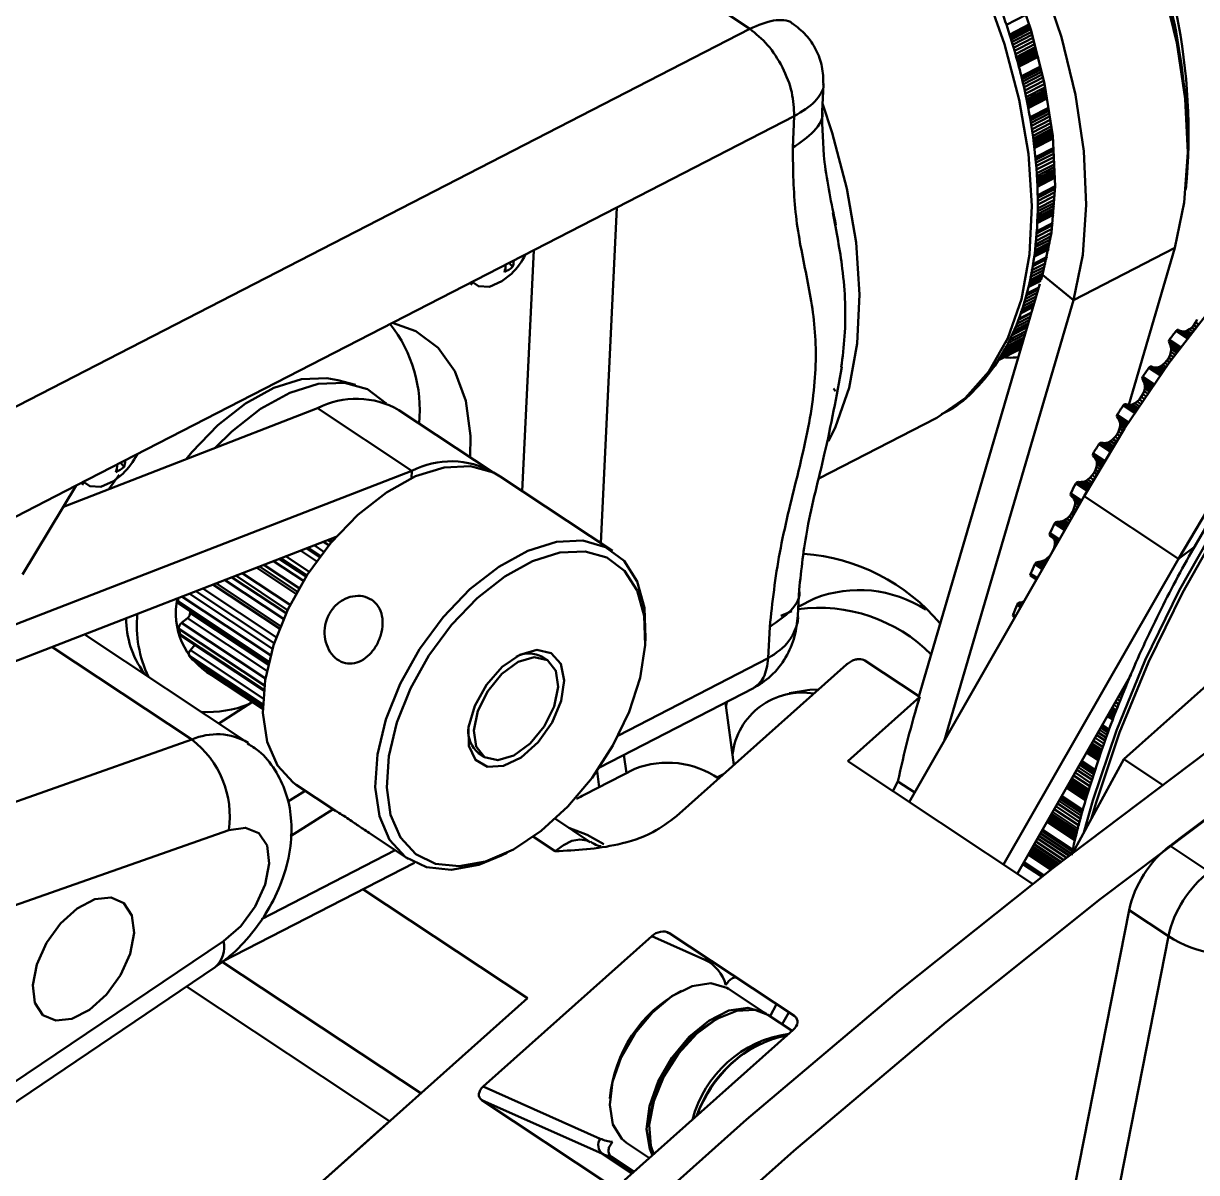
# Model space of a CAD drawing. Header units: millimetres. Extents: x -253 to 12701, y 1223 to 2077.
# Drawn here: x 370.28 to 419.94, y 1613.16 to 1661.8 of the extents above; entities that cross this region are included whole.
import ezdxf

# ---------------------------------------------------------------- set-up
doc = ezdxf.new("R2010")
doc.units = ezdxf.units.MM
doc.layers.add('NET DAM', color=7, linetype='Continuous', lineweight=50)

msp = doc.modelspace()

# ---------------------------------------------------------------- linework, layer by layer
at = {"layer": 'NET DAM', "color": 7}
for p, q in [((399.982, 1662.265), (401.028, 1661.572)), ((411.875, 1661.731), (412.744, 1662.178)), ((401.028, 1661.572), (356.867, 1638.853)), ((412.01, 1661.321), (412.875, 1661.766)), ((412.028, 1661.266), (412.886, 1661.707)), ((412.031, 1661.255), (412.889, 1661.696)), ((412.032, 1661.253), (412.89, 1661.694)), ((412.051, 1661.196), (412.907, 1661.637)), ((412.078, 1661.114), (412.932, 1661.554)), ((412.111, 1661.012), (412.963, 1661.451)), ((412.15, 1660.895), (412.998, 1661.331)), ((412.192, 1660.767), (413.036, 1661.201)), ((412.235, 1660.635), (413.074, 1661.067)), ((412.277, 1660.505), (413.111, 1660.934)), ((412.308, 1660.376), (413.146, 1660.807)), ((412.329, 1660.288), (413.169, 1660.72)), ((412.347, 1660.212), (413.189, 1660.645)), ((412.363, 1660.146), (413.206, 1660.579)), ((412.376, 1660.094), (413.219, 1660.528)), ((412.389, 1660.037), (413.234, 1660.472)), ((412.407, 1659.962), (413.26, 1660.401)), ((412.506, 1659.552), (413.36, 1659.991)), ((412.518, 1659.5), (413.365, 1659.936)), ((412.519, 1659.498), (413.365, 1659.933)), ((412.535, 1659.429), (413.381, 1659.864)), ((412.558, 1659.333), (413.403, 1659.767)), ((412.586, 1659.218), (413.429, 1659.652)), ((412.617, 1659.089), (413.457, 1659.522)), ((404.09, 1658.079), (404.144, 1659.214)), ((412.65, 1658.953), (413.487, 1659.384)), ((412.683, 1658.815), (413.516, 1659.243)), ((412.715, 1658.68), (413.543, 1659.106)), ((412.738, 1658.584), (413.562, 1659.008)), ((412.758, 1658.5), (413.579, 1658.922)), ((412.777, 1658.423), (413.593, 1658.843)), ((412.791, 1658.362), (413.605, 1658.781)), ((412.804, 1658.298), (413.616, 1658.716)), ((412.815, 1658.22), (413.638, 1658.643)), ((412.875, 1657.815), (413.705, 1658.242)), ((412.882, 1657.768), (413.705, 1658.191)), ((412.893, 1657.696), (413.716, 1658.119)), ((412.91, 1657.585), (413.732, 1658.008)), ((395.399, 1654.011), (402.911, 1657.876)), ((402.911, 1657.876), (402.847, 1656.543)), ((412.929, 1657.457), (413.751, 1657.88)), ((412.949, 1657.318), (413.77, 1657.74)), ((412.971, 1657.173), (413.789, 1657.594)), ((412.993, 1657.026), (413.808, 1657.446)), ((413.008, 1656.92), (413.821, 1657.338)), ((413.023, 1656.823), (413.832, 1657.24)), ((413.036, 1656.735), (413.842, 1657.149)), ((413.047, 1656.662), (413.849, 1657.075)), ((413.057, 1656.591), (413.857, 1657.003)), ((413.069, 1656.515), (413.873, 1656.928)), ((413.119, 1656.135), (413.906, 1656.54)), ((413.121, 1656.093), (413.901, 1656.494)), ((413.125, 1656.021), (413.906, 1656.423)), ((413.131, 1655.895), (413.915, 1656.298)), ((413.138, 1655.754), (413.923, 1656.157)), ((413.146, 1655.602), (413.931, 1656.006)), ((413.154, 1655.446), (413.938, 1655.849)), ((413.16, 1655.328), (413.943, 1655.731)), ((413.165, 1655.219), (413.946, 1655.621)), ((413.17, 1655.118), (413.949, 1655.518)), ((413.175, 1655.032), (413.951, 1655.432)), ((413.178, 1654.955), (413.952, 1655.353)), ((413.182, 1654.876), (413.962, 1655.277)), ((413.201, 1654.515), (413.961, 1654.907)), ((413.202, 1654.482), (413.952, 1654.867)), ((413.206, 1654.414), (413.951, 1654.798)), ((413.213, 1654.279), (413.948, 1654.658)), ((413.219, 1654.13), (413.943, 1654.503)), ((372.508, 1642.235), (395.399, 1654.011)), ((395.399, 1654.011), (394.717, 1639.799)), ((413.187, 1653.598), (413.915, 1653.972)), ((413.194, 1653.713), (413.923, 1654.088)), ((413.201, 1653.834), (413.93, 1654.208)), ((413.209, 1653.963), (413.936, 1654.337)), ((413.172, 1653.335), (413.904, 1653.711)), ((413.177, 1653.414), (413.901, 1653.786)), ((413.182, 1653.5), (413.908, 1653.873)), ((413.137, 1652.749), (413.829, 1653.105)), ((413.146, 1652.901), (413.849, 1653.263)), ((413.15, 1652.967), (413.857, 1653.331)), ((413.152, 1652.994), (413.87, 1653.363)), ((413.105, 1652.203), (413.742, 1652.531)), ((413.113, 1652.325), (413.764, 1652.66)), ((413.12, 1652.45), (413.785, 1652.792)), ((413.128, 1652.583), (413.806, 1652.932)), ((391.39, 1642.003), (391.879, 1652.2)), ((413.052, 1651.916), (413.7, 1652.25)), ((413.066, 1651.996), (413.705, 1652.324)), ((413.084, 1652.091), (413.722, 1652.419)), ((414.732, 1650.089), (419.024, 1652.297)), ((417.076, 1645.657), (419.024, 1652.297)), ((390.987, 1651.492), (390.839, 1651.665)), ((412.918, 1651.195), (413.518, 1651.503)), ((412.945, 1651.339), (413.557, 1651.654)), ((412.977, 1651.514), (413.601, 1651.835)), ((412.99, 1651.581), (413.617, 1651.904)), ((412.993, 1651.599), (413.633, 1651.929)), ((412.828, 1650.708), (413.369, 1650.987)), ((412.845, 1650.804), (413.399, 1651.089)), ((412.867, 1650.922), (413.437, 1651.215)), ((412.892, 1651.057), (413.478, 1651.358)), ((413.352, 1650.928), (413.422, 1651.166)), ((413.422, 1651.166), (414.732, 1650.089)), ((389.179, 1650.811), (389.271, 1650.75)), ((389.187, 1650.815), (389.271, 1650.75)), ((408.184, 1633.315), (413.308, 1650.778)), ((412.725, 1650.28), (413.24, 1650.544)), ((412.751, 1650.356), (413.261, 1650.618)), ((412.754, 1650.364), (413.264, 1650.627)), ((412.814, 1650.634), (413.353, 1650.911)), ((409.253, 1631.416), (414.732, 1650.089)), ((412.523, 1649.683), (413.069, 1649.964)), ((412.569, 1649.818), (413.108, 1650.095)), ((412.62, 1649.969), (413.151, 1650.242)), ((412.672, 1650.122), (413.195, 1650.391)), ((412.372, 1649.238), (412.942, 1649.532)), ((412.385, 1649.277), (412.953, 1649.569)), ((412.463, 1649.505), (413.018, 1649.791)), ((412.488, 1649.578), (413.039, 1649.862)), ((412.147, 1648.671), (412.786, 1649)), ((412.21, 1648.789), (412.816, 1649.101)), ((412.269, 1648.933), (412.855, 1649.235)), ((412.321, 1649.086), (412.899, 1649.383)), ((419.828, 1649.034), (419.738, 1648.935)), ((419.905, 1649.146), (419.828, 1649.034)), ((419.828, 1649.034), (419.935, 1648.962)), ((419.966, 1649.266), (419.905, 1649.146)), ((419.905, 1649.146), (420.02, 1649.07)), ((411.839, 1648.096), (412.642, 1648.509)), ((411.924, 1648.254), (412.682, 1648.645)), ((412.007, 1648.41), (412.721, 1648.778)), ((412.107, 1648.597), (412.768, 1648.937)), ((419.13, 1648.825), (419.076, 1648.781)), ((419.076, 1648.781), (419.552, 1648.465)), ((419.13, 1648.825), (419.593, 1648.518)), ((419.179, 1648.824), (419.13, 1648.825)), ((419.179, 1648.824), (419.609, 1648.539)), ((419.231, 1648.794), (419.179, 1648.824)), ((419.231, 1648.794), (419.611, 1648.542)), ((419.293, 1648.773), (419.231, 1648.794)), ((419.293, 1648.773), (419.621, 1648.556)), ((419.361, 1648.762), (419.293, 1648.773)), ((419.361, 1648.762), (419.639, 1648.578)), ((419.436, 1648.762), (419.361, 1648.762)), ((419.539, 1648.795), (419.436, 1648.762)), ((419.436, 1648.762), (419.664, 1648.611)), ((419.641, 1648.854), (419.539, 1648.795)), ((419.539, 1648.795), (419.715, 1648.678)), ((419.738, 1648.935), (419.641, 1648.854)), ((419.641, 1648.854), (419.78, 1648.762)), ((419.738, 1648.935), (419.854, 1648.858)), ((411.537, 1647.532), (412.501, 1648.028)), ((411.555, 1647.566), (412.51, 1648.057)), ((411.583, 1647.618), (412.523, 1648.101)), ((411.643, 1647.729), (412.551, 1648.196)), ((411.684, 1647.806), (412.57, 1648.262)), ((411.743, 1647.917), (412.598, 1648.356)), ((411.777, 1647.98), (412.613, 1648.41)), ((418.799, 1648.417), (418.769, 1648.35)), ((418.769, 1648.35), (419.233, 1648.042)), ((418.769, 1648.35), (418.778, 1648.294)), ((418.778, 1648.294), (419.208, 1648.009)), ((418.778, 1648.294), (418.811, 1648.241)), ((418.799, 1648.417), (419.277, 1648.101)), ((418.811, 1648.241), (419.193, 1647.988)), ((418.811, 1648.241), (418.839, 1648.174)), ((418.839, 1648.174), (419.168, 1647.955)), ((418.839, 1648.174), (418.858, 1648.099)), ((418.869, 1648.015), (418.856, 1647.894)), ((418.858, 1648.099), (419.138, 1647.914)), ((418.858, 1648.099), (418.869, 1648.015)), ((418.869, 1648.015), (419.099, 1647.862)), ((418.691, 1647.535), (418.604, 1647.432)), ((418.764, 1647.65), (418.691, 1647.535)), ((418.691, 1647.535), (418.804, 1647.46)), ((418.82, 1647.771), (418.764, 1647.65)), ((418.764, 1647.65), (418.884, 1647.57)), ((418.856, 1647.894), (418.82, 1647.771)), ((418.82, 1647.771), (418.963, 1647.677)), ((418.856, 1647.894), (419.035, 1647.776)), ((417.983, 1647.273), (417.93, 1647.226)), ((417.93, 1647.226), (418.409, 1646.909)), ((418.034, 1647.276), (417.983, 1647.273)), ((417.983, 1647.273), (418.449, 1646.965)), ((418.034, 1647.276), (418.466, 1646.99)), ((418.089, 1647.252), (418.034, 1647.276)), ((418.089, 1647.252), (418.473, 1646.998)), ((418.155, 1647.237), (418.089, 1647.252)), ((418.155, 1647.237), (418.486, 1647.017)), ((418.225, 1647.233), (418.155, 1647.237)), ((418.303, 1647.239), (418.225, 1647.233)), ((418.225, 1647.233), (418.507, 1647.046)), ((418.407, 1647.28), (418.303, 1647.239)), ((418.303, 1647.239), (418.535, 1647.085)), ((418.508, 1647.345), (418.407, 1647.28)), ((418.407, 1647.28), (418.588, 1647.16)), ((418.604, 1647.432), (418.508, 1647.345)), ((418.508, 1647.345), (418.652, 1647.25)), ((418.604, 1647.432), (418.726, 1647.351)), ((384.339, 1646.503), (383.582, 1646.706)), ((417.666, 1646.851), (417.639, 1646.784)), ((417.639, 1646.784), (418.105, 1646.475)), ((417.639, 1646.784), (417.651, 1646.731)), ((417.651, 1646.731), (418.084, 1646.444)), ((417.651, 1646.731), (417.688, 1646.682)), ((417.666, 1646.851), (418.146, 1646.533)), ((417.688, 1646.682), (418.072, 1646.427)), ((417.688, 1646.682), (417.721, 1646.62)), ((417.721, 1646.62), (418.053, 1646.399)), ((417.721, 1646.62), (417.745, 1646.549)), ((417.745, 1646.549), (418.027, 1646.362)), ((417.745, 1646.549), (417.761, 1646.469)), ((404.651, 1646.236), (404.566, 1646.347)), ((417.674, 1646.108), (417.605, 1645.991)), ((417.725, 1646.23), (417.674, 1646.108)), ((417.674, 1646.108), (417.797, 1646.026)), ((417.755, 1646.352), (417.725, 1646.23)), ((417.725, 1646.23), (417.87, 1646.133)), ((417.761, 1646.469), (417.755, 1646.352)), ((417.755, 1646.352), (417.937, 1646.231)), ((417.761, 1646.469), (417.994, 1646.315)), ((382.731, 1645.511), (371.97, 1641.343)), ((386.724, 1642.866), (382.731, 1645.511)), ((416.891, 1645.677), (416.838, 1645.627)), ((416.838, 1645.627), (417.318, 1645.309)), ((416.943, 1645.684), (416.891, 1645.677)), ((416.891, 1645.677), (417.357, 1645.368)), ((416.943, 1645.684), (417.376, 1645.397)), ((417.001, 1645.666), (416.943, 1645.684)), ((417.001, 1645.666), (417.386, 1645.411)), ((417.07, 1645.657), (417.001, 1645.666)), ((417.143, 1645.659), (417.07, 1645.657)), ((417.07, 1645.657), (417.403, 1645.437)), ((417.222, 1645.672), (417.143, 1645.659)), ((417.143, 1645.659), (417.426, 1645.472)), ((417.327, 1645.72), (417.222, 1645.672)), ((417.222, 1645.672), (417.456, 1645.517)), ((417.428, 1645.792), (417.327, 1645.72)), ((417.327, 1645.72), (417.51, 1645.599)), ((417.522, 1645.884), (417.428, 1645.792)), ((417.428, 1645.792), (417.574, 1645.695)), ((417.605, 1645.991), (417.522, 1645.884)), ((417.522, 1645.884), (417.646, 1645.802)), ((417.605, 1645.991), (417.721, 1645.914)), ((390.162, 1642.792), (386.169, 1645.437)), ((403.952, 1642.54), (408.914, 1645.093)), ((416.588, 1645.242), (416.564, 1645.175)), ((416.564, 1645.175), (417.031, 1644.866)), ((416.564, 1645.175), (416.58, 1645.125)), ((416.58, 1645.125), (417.013, 1644.838)), ((416.58, 1645.125), (416.621, 1645.081)), ((416.588, 1645.242), (417.068, 1644.924)), ((416.621, 1645.081), (417.005, 1644.826)), ((416.621, 1645.081), (416.658, 1645.024)), ((416.658, 1645.024), (416.991, 1644.803)), ((416.658, 1645.024), (416.687, 1644.958)), ((416.64, 1644.526), (416.576, 1644.407)), ((416.685, 1644.648), (416.64, 1644.526)), ((416.64, 1644.526), (416.763, 1644.445)), ((416.709, 1644.768), (416.685, 1644.648)), ((416.685, 1644.648), (416.83, 1644.552)), ((416.687, 1644.958), (416.97, 1644.771)), ((416.687, 1644.958), (416.709, 1644.882)), ((416.709, 1644.882), (416.942, 1644.727)), ((416.709, 1644.882), (416.709, 1644.768)), ((416.709, 1644.768), (416.891, 1644.648)), ((415.857, 1644.042), (415.806, 1643.99)), ((415.911, 1644.054), (415.857, 1644.042)), ((415.857, 1644.042), (416.322, 1643.734)), ((415.911, 1644.054), (416.343, 1643.768)), ((415.972, 1644.042), (415.911, 1644.054)), ((415.972, 1644.042), (416.355, 1643.787)), ((416.043, 1644.039), (415.972, 1644.042)), ((416.118, 1644.047), (416.043, 1644.039)), ((416.043, 1644.039), (416.374, 1643.819)), ((416.2, 1644.066), (416.118, 1644.047)), ((416.118, 1644.047), (416.4, 1643.86)), ((416.305, 1644.122), (416.2, 1644.066)), ((416.2, 1644.066), (416.432, 1643.912)), ((416.405, 1644.2), (416.305, 1644.122)), ((416.305, 1644.122), (416.486, 1644.001)), ((416.496, 1644.296), (416.405, 1644.2)), ((416.405, 1644.2), (416.55, 1644.104)), ((416.576, 1644.407), (416.496, 1644.296)), ((416.496, 1644.296), (416.619, 1644.215)), ((416.576, 1644.407), (416.691, 1644.331)), ((415.571, 1643.597), (415.55, 1643.53)), ((415.55, 1643.53), (416.014, 1643.222)), ((415.55, 1643.53), (415.569, 1643.483)), ((415.571, 1643.597), (416.049, 1643.28)), ((415.806, 1643.99), (416.285, 1643.672)), ((374.533, 1643.027), (374.386, 1643.201)), ((415.569, 1643.483), (416, 1643.197)), ((415.569, 1643.483), (415.614, 1643.444)), ((415.614, 1643.444), (415.996, 1643.191)), ((415.614, 1643.444), (415.656, 1643.392)), ((415.656, 1643.392), (415.986, 1643.174)), ((415.656, 1643.392), (415.69, 1643.331)), ((415.705, 1643.032), (415.666, 1642.911)), ((415.69, 1643.331), (415.969, 1643.146)), ((415.69, 1643.331), (415.716, 1643.26)), ((415.723, 1643.15), (415.705, 1643.032)), ((415.705, 1643.032), (415.847, 1642.938)), ((415.716, 1643.26), (415.947, 1643.107)), ((415.716, 1643.26), (415.723, 1643.15)), ((415.723, 1643.15), (415.902, 1643.032)), ((386.724, 1642.866), (347.053, 1627.502)), ((374.327, 1642.69), (373.896, 1642.089)), ((395.217, 1639.468), (390.463, 1642.616)), ((415.443, 1642.576), (415.344, 1642.491)), ((415.531, 1642.677), (415.443, 1642.576)), ((415.443, 1642.576), (415.583, 1642.483)), ((415.607, 1642.79), (415.531, 1642.677)), ((415.531, 1642.677), (415.649, 1642.598)), ((415.666, 1642.911), (415.607, 1642.79)), ((415.607, 1642.79), (415.718, 1642.717)), ((415.666, 1642.911), (415.785, 1642.832)), ((361.534, 1636.589), (372.508, 1642.235)), ((370.234, 1638.468), (372.508, 1642.235)), ((372.725, 1642.346), (372.818, 1642.285)), ((372.734, 1642.351), (372.818, 1642.285)), ((414.887, 1642.376), (414.837, 1642.321)), ((414.837, 1642.321), (415.313, 1642.006)), ((414.941, 1642.392), (414.887, 1642.376)), ((414.887, 1642.376), (415.349, 1642.07)), ((414.941, 1642.392), (415.37, 1642.108)), ((415.005, 1642.385), (414.941, 1642.392)), ((415.079, 1642.389), (415.005, 1642.385)), ((415.005, 1642.385), (415.385, 1642.134)), ((415.156, 1642.403), (415.079, 1642.389)), ((415.079, 1642.389), (415.406, 1642.172)), ((415.239, 1642.429), (415.156, 1642.403)), ((415.156, 1642.403), (415.433, 1642.22)), ((415.344, 1642.491), (415.239, 1642.429)), ((415.239, 1642.429), (415.466, 1642.278)), ((415.344, 1642.491), (415.521, 1642.374)), ((415.192, 1641.789), (407.78, 1628.842)), ((414.617, 1641.922), (414.6, 1641.855)), ((414.6, 1641.855), (415.056, 1641.552)), ((414.6, 1641.855), (414.622, 1641.812)), ((414.617, 1641.922), (415.089, 1641.609)), ((414.622, 1641.812), (415.045, 1641.531)), ((414.622, 1641.812), (414.67, 1641.778)), ((414.67, 1641.778), (415.044, 1641.531)), ((414.67, 1641.778), (414.717, 1641.732)), ((414.717, 1641.732), (415.037, 1641.519)), ((414.717, 1641.732), (414.755, 1641.676)), ((414.755, 1641.676), (415.025, 1641.497)), ((414.755, 1641.676), (414.787, 1641.609)), ((414.787, 1641.609), (415.006, 1641.464)), ((414.787, 1641.609), (414.8, 1641.504)), ((419.185, 1639.143), (415.192, 1641.789)), ((414.63, 1641.031), (414.545, 1640.925)), ((414.701, 1641.147), (414.63, 1641.031)), ((414.63, 1641.031), (414.723, 1640.969)), ((414.755, 1641.268), (414.701, 1641.147)), ((414.701, 1641.147), (414.79, 1641.088)), ((414.789, 1641.389), (414.755, 1641.268)), ((414.755, 1641.268), (414.856, 1641.201)), ((414.8, 1641.504), (414.789, 1641.389)), ((414.789, 1641.389), (414.915, 1641.305)), ((414.8, 1641.504), (414.966, 1641.394)), ((413.983, 1640.685), (413.935, 1640.627)), ((413.935, 1640.627), (414.364, 1640.343)), ((414.038, 1640.705), (413.983, 1640.685)), ((413.983, 1640.685), (414.401, 1640.408)), ((414.038, 1640.705), (414.425, 1640.449)), ((414.104, 1640.704), (414.038, 1640.705)), ((414.18, 1640.714), (414.104, 1640.704)), ((414.104, 1640.704), (414.442, 1640.48)), ((414.259, 1640.734), (414.18, 1640.714)), ((414.18, 1640.714), (414.467, 1640.523)), ((414.343, 1640.766), (414.259, 1640.734)), ((414.259, 1640.734), (414.498, 1640.576)), ((414.448, 1640.836), (414.343, 1640.766)), ((414.343, 1640.766), (414.534, 1640.639)), ((414.545, 1640.925), (414.448, 1640.836)), ((414.448, 1640.836), (414.592, 1640.74)), ((414.545, 1640.925), (414.655, 1640.852)), ((383.516, 1640.072), (349.682, 1626.969)), ((413.731, 1640.223), (413.717, 1640.157)), ((413.717, 1640.157), (414.109, 1639.898)), ((413.717, 1640.157), (413.743, 1640.117)), ((413.731, 1640.223), (414.14, 1639.952)), ((413.743, 1640.117), (414.099, 1639.881)), ((413.839, 1640.053), (413.845, 1640.048)), ((413.845, 1640.048), (414.099, 1639.88)), ((413.845, 1640.048), (413.888, 1639.998)), ((383.308, 1639.832), (383.156, 1639.933)), ((413.912, 1639.604), (413.864, 1639.483)), ((413.888, 1639.998), (414.09, 1639.864)), ((413.888, 1639.998), (413.925, 1639.936)), ((413.94, 1639.724), (413.912, 1639.604)), ((413.912, 1639.604), (413.933, 1639.59)), ((413.925, 1639.936), (414.075, 1639.837)), ((413.925, 1639.936), (413.945, 1639.836)), ((413.945, 1639.836), (413.94, 1639.724)), ((413.94, 1639.724), (413.99, 1639.69)), ((413.945, 1639.836), (414.038, 1639.774)), ((419.185, 1639.143), (411.772, 1626.196)), ((413.431, 1639.047), (413.351, 1639.02)), ((413.516, 1639.085), (413.431, 1639.047)), ((413.431, 1639.047), (413.57, 1638.955)), ((413.62, 1639.161), (413.516, 1639.085)), ((413.516, 1639.085), (413.609, 1639.023)), ((413.715, 1639.256), (413.62, 1639.161)), ((413.62, 1639.161), (413.669, 1639.129)), ((413.797, 1639.365), (413.715, 1639.256)), ((413.715, 1639.256), (413.734, 1639.243)), ((413.864, 1639.483), (413.797, 1639.365)), ((413.797, 1639.365), (413.802, 1639.361)), ((413.864, 1639.483), (413.869, 1639.479)), ((380.263, 1638.812), (381.865, 1637.751)), ((413.149, 1638.975), (413.103, 1638.915)), ((413.103, 1638.915), (413.425, 1638.702)), ((413.206, 1638.999), (413.149, 1638.975)), ((413.149, 1638.975), (413.462, 1638.768)), ((413.273, 1639.004), (413.206, 1638.999)), ((413.206, 1638.999), (413.488, 1638.812)), ((413.351, 1639.02), (413.273, 1639.004)), ((413.273, 1639.004), (413.508, 1638.848)), ((413.351, 1639.02), (413.536, 1638.897)), ((378.3, 1638.052), (381.118, 1636.186)), ((412.917, 1638.508), (412.906, 1638.443)), ((412.906, 1638.443), (413.175, 1638.265)), ((412.906, 1638.443), (412.935, 1638.407)), ((412.917, 1638.508), (413.204, 1638.317)), ((412.935, 1638.407), (413.167, 1638.253)), ((413.094, 1638.301), (413.134, 1638.248)), ((413.134, 1638.248), (413.156, 1638.233)), ((413.134, 1638.248), (413.144, 1638.211)), ((403.065, 1636.737), (403.118, 1637.833)), ((376.819, 1637.341), (376.832, 1637.483)), ((376.854, 1637.244), (380.654, 1634.727)), ((403.769, 1637.459), (403.083, 1637.105)), ((412.39, 1637.253), (412.346, 1637.192)), ((412.346, 1637.192), (412.501, 1637.089)), ((412.446, 1637.282), (412.39, 1637.253)), ((412.39, 1637.253), (412.539, 1637.155)), ((412.516, 1637.292), (412.446, 1637.282)), ((412.446, 1637.282), (412.566, 1637.202)), ((412.595, 1637.314), (412.516, 1637.292)), ((412.516, 1637.292), (412.589, 1637.243)), ((412.641, 1637.332), (412.595, 1637.314)), ((412.595, 1637.314), (412.621, 1637.297)), ((376.966, 1636.42), (377.22, 1636.625)), ((402.815, 1636.924), (402.339, 1636.723)), ((412.177, 1636.783), (412.17, 1636.719)), ((412.17, 1636.719), (412.257, 1636.662)), ((412.17, 1636.719), (412.201, 1636.687)), ((412.177, 1636.783), (412.285, 1636.711)), ((412.201, 1636.687), (412.252, 1636.653)), ((376.913, 1635.935), (376.857, 1636.174)), ((401.873, 1636.258), (401.809, 1634.925)), ((379.78, 1631.352), (372.85, 1635.942)), ((376.945, 1635.885), (380.452, 1633.562)), ((396.598, 1635.512), (396.615, 1635.79)), ((416.869, 1630.655), (422.688, 1635.848)), ((377.341, 1635.273), (377.529, 1635.498)), ((377.421, 1634.868), (377.291, 1635.032)), ((377.437, 1634.854), (377.421, 1634.868)), ((377.437, 1634.854), (380.413, 1632.882)), ((392.481, 1634.83), (392.248, 1634.984)), ((397.928, 1628.242), (405.127, 1634.665)), ((405.895, 1634.833), (408.224, 1633.289)), ((375.374, 1634.314), (375.445, 1634.223)), ((378.088, 1634.326), (380.413, 1632.786)), ((417.18, 1634.235), (412.356, 1625.809)), ((394.659, 1630.297), (401.19, 1633.657)), ((403.472, 1633.575), (402.69, 1633.453)), ((416.803, 1633.576), (416.885, 1633.521)), ((416.828, 1633.62), (416.905, 1633.569)), ((416.833, 1633.629), (416.909, 1633.579)), ((416.862, 1633.679), (416.931, 1633.632)), ((378.542, 1632.172), (379.968, 1633.081)), ((405.174, 1630.568), (408.224, 1633.289)), ((416.583, 1633.192), (416.714, 1633.105)), ((416.649, 1633.307), (416.765, 1633.23)), ((416.709, 1633.412), (416.812, 1633.344)), ((416.761, 1633.503), (416.853, 1633.443)), ((399.995, 1633.042), (400.358, 1630.41)), ((400.051, 1633.071), (400.019, 1632.866)), ((416.24, 1632.592), (416.445, 1632.456)), ((416.266, 1632.638), (416.466, 1632.506)), ((416.3, 1632.698), (416.493, 1632.57)), ((416.338, 1632.765), (416.523, 1632.643)), ((416.383, 1632.842), (416.557, 1632.726)), ((416.447, 1632.955), (416.608, 1632.849)), ((416.515, 1633.073), (416.66, 1632.977)), ((415.962, 1632.107), (416.25, 1631.917)), ((416.173, 1632.476), (416.393, 1632.33)), ((416.211, 1632.542), (416.423, 1632.401)), ((415.715, 1631.676), (416.085, 1631.431)), ((415.78, 1631.789), (416.128, 1631.558)), ((415.838, 1631.891), (416.167, 1631.673)), ((415.887, 1631.977), (416.2, 1631.77)), ((415.925, 1632.043), (416.225, 1631.844)), ((415.933, 1632.056), (416.23, 1631.859)), ((415.935, 1632.061), (416.232, 1631.864)), ((358.093, 1624.688), (377.401, 1631.483)), ((415.388, 1631.105), (415.866, 1630.789)), ((415.425, 1631.169), (415.89, 1630.861)), ((415.466, 1631.241), (415.918, 1630.942)), ((415.512, 1631.322), (415.949, 1631.033)), ((415.579, 1631.438), (415.993, 1631.163)), ((415.647, 1631.558), (416.039, 1631.298)), ((389.548, 1630.908), (389.781, 1630.754)), ((395.702, 1630.834), (395.809, 1630.064)), ((414.722, 1626.714), (416.869, 1630.655)), ((415.291, 1630.936), (415.801, 1630.598)), ((415.329, 1631.002), (415.826, 1630.672)), ((415.359, 1631.055), (415.846, 1630.732)), ((416.869, 1630.655), (418.503, 1629.572)), ((396.165, 1630.248), (394.047, 1629.158)), ((394.56, 1630.152), (394.654, 1629.47)), ((413.002, 1625.381), (405.174, 1630.568)), ((414.872, 1630.203), (415.52, 1629.774)), ((414.935, 1630.314), (415.562, 1629.898)), ((414.991, 1630.411), (415.6, 1630.008)), ((415.037, 1630.492), (415.63, 1630.099)), ((415.061, 1630.534), (415.646, 1630.146)), ((415.061, 1630.534), (415.646, 1630.146)), ((415.086, 1630.577), (415.663, 1630.195)), ((399.918, 1630.018), (399.639, 1629.874)), ((399.855, 1629.961), (399.661, 1629.861)), ((407.301, 1629.717), (407.078, 1629.307)), ((407.301, 1629.717), (408.011, 1629.246)), ((414.537, 1629.618), (415.318, 1629.099)), ((414.576, 1629.686), (415.34, 1629.18)), ((414.619, 1629.761), (415.364, 1629.268)), ((414.667, 1629.846), (415.39, 1629.367)), ((414.735, 1629.965), (415.428, 1629.506)), ((414.804, 1630.085), (415.474, 1629.641)), ((381.46, 1628.843), (382.208, 1629.319)), ((381.825, 1629.573), (383.494, 1628.468)), ((414.436, 1629.441), (415.263, 1628.893)), ((414.473, 1629.507), (415.284, 1628.97)), ((414.505, 1629.562), (415.301, 1629.035)), ((413.99, 1628.662), (415.019, 1627.98)), ((414.056, 1628.779), (415.055, 1628.117)), ((414.118, 1628.886), (415.089, 1628.243)), ((414.171, 1628.98), (415.118, 1628.352)), ((414.214, 1629.054), (415.142, 1628.439)), ((414.237, 1629.095), (415.155, 1628.487)), ((381.586, 1627.391), (383.387, 1628.538)), ((394.275, 1627.144), (392.795, 1628.125)), ((413.68, 1628.121), (414.849, 1627.346)), ((413.714, 1628.181), (414.868, 1627.416)), ((413.756, 1628.253), (414.891, 1627.501)), ((413.801, 1628.333), (414.916, 1627.594)), ((413.851, 1628.421), (414.943, 1627.697)), ((413.921, 1628.542), (414.981, 1627.839)), ((378.967, 1627.65), (359.717, 1620.875)), ((413.398, 1627.628), (414.695, 1626.768)), ((413.419, 1627.665), (414.706, 1626.812)), ((413.61, 1627.999), (414.811, 1627.203)), ((413.647, 1628.063), (414.831, 1627.279)), ((384.91, 1627.53), (386.579, 1626.425)), ((413.137, 1627.173), (414.31, 1626.396)), ((413.206, 1627.294), (414.426, 1626.486)), ((413.272, 1627.409), (414.536, 1626.571)), ((413.332, 1627.513), (414.637, 1626.648)), ((413.382, 1627.602), (414.686, 1626.738)), ((386.014, 1626.799), (380.352, 1623.886)), ((390.51, 1626.572), (390.76, 1626.697)), ((412.853, 1626.677), (413.833, 1626.028)), ((412.887, 1626.737), (413.891, 1626.072)), ((412.924, 1626.8), (413.952, 1626.119)), ((412.968, 1626.877), (414.025, 1626.176)), ((413.015, 1626.96), (414.105, 1626.238)), ((413.067, 1627.051), (414.192, 1626.305)), ((420.484, 1625.889), (418.82, 1626.992)), ((378.709, 1622.091), (386.838, 1626.273)), ((412.588, 1626.213), (413.389, 1625.682)), ((412.615, 1626.26), (413.434, 1625.717)), ((412.634, 1626.294), (413.466, 1625.743)), ((412.817, 1626.613), (413.772, 1625.98)), ((391.61, 1620.534), (384.649, 1625.147)), ((417.089, 1624.259), (414.793, 1612.588)), ((417.089, 1624.259), (418.753, 1623.157)), ((389.741, 1616.798), (396.876, 1623.164)), ((396.876, 1623.164), (399.129, 1622.159)), ((397.605, 1623.297), (402.929, 1619.769)), ((418.753, 1623.157), (416.31, 1610.741)), ((359.184, 1609.762), (378.742, 1622.953)), ((358.789, 1608.627), (378.386, 1621.844)), ((387.099, 1616.51), (378.694, 1622.08)), ((401.683, 1619.905), (400.126, 1620.937)), ((359.067, 1591.498), (391.61, 1620.534)), ((402.161, 1620.278), (401.885, 1619.771)), ((402.818, 1619.153), (401.789, 1619.835)), ((402.68, 1619.934), (402.394, 1619.434)), ((402.865, 1619.195), (395.73, 1612.829)), ((394.698, 1614.588), (389.741, 1616.798)), ((395.001, 1612.696), (389.677, 1616.223)), ((389.677, 1616.223), (394.785, 1613.947)), ((385.774, 1615.327), (361.058, 1593.274)), ((395.805, 1614.417), (396.783, 1613.768)), ((395.171, 1613.826), (396.133, 1613.188))]:
    msp.add_line(p, q, dxfattribs=at)
at = {"layer": 'NET DAM', "color": 8}
for p, q in [((386.712, 1642.555), (386.724, 1642.866)), ((382.248, 1639.581), (382.812, 1639.208)), ((382.849, 1639.256), (382.317, 1639.608)), ((382.578, 1639.709), (382.988, 1639.438)), ((383.205, 1639.709), (382.974, 1639.862)), ((383.228, 1639.961), (383.349, 1639.881)), ((419.897, 1639.679), (419.185, 1639.143)), ((382.129, 1638.2), (380.857, 1639.042)), ((381.107, 1639.139), (382.245, 1638.385)), ((382.27, 1638.424), (381.159, 1639.159)), ((381.381, 1639.245), (382.376, 1638.586)), ((382.687, 1639.036), (382.006, 1639.487)), ((381.812, 1637.655), (380.138, 1638.764)), ((380.458, 1638.888), (381.95, 1637.9)), ((378.428, 1638.102), (381.161, 1636.292)), ((381.286, 1636.59), (378.791, 1638.243)), ((379.089, 1638.358), (381.395, 1636.831)), ((381.46, 1636.97), (379.263, 1638.425)), ((379.534, 1638.53), (381.565, 1637.185)), ((377.296, 1637.663), (380.819, 1635.33)), ((380.896, 1635.571), (377.574, 1637.771)), ((377.868, 1637.885), (380.982, 1635.822)), ((376.819, 1637.341), (380.67, 1634.79)), ((380.738, 1635.052), (376.98, 1637.541)), ((380.581, 1634.398), (377.22, 1636.625)), ((377.331, 1636.853), (380.639, 1634.662)), ((380.477, 1633.776), (376.857, 1636.174)), ((376.966, 1636.42), (380.52, 1634.066)), ((376.913, 1635.935), (380.455, 1633.589)), ((371.474, 1635.409), (377.401, 1631.483)), ((377.341, 1635.273), (380.425, 1633.23)), ((380.415, 1632.963), (377.291, 1635.032)), ((377.421, 1634.868), (380.413, 1632.886)), ((401.809, 1634.925), (395.465, 1631.661)), ((399.849, 1629.955), (399.664, 1629.86)), ((391.864, 1627.368), (392.785, 1626.757)), ((377.174, 1621.026), (385.774, 1615.327)), ((396.046, 1613.111), (394.785, 1613.947))]:
    msp.add_line(p, q, dxfattribs=at)
at = {"layer": 'NET DAM', "color": 7, "flags": 128}
for points in [[(419.024, 1652.297), (419.421, 1654.219), (419.57, 1656.335), (419.466, 1658.604), (419.114, 1660.981), (418.518, 1663.422), (417.692, 1665.878), (416.65, 1668.303), (415.413, 1670.648), (414.005, 1672.87), (412.454, 1674.924), (410.788, 1676.771), (409.041, 1678.376), (407.246, 1679.707), (405.439, 1680.738), (403.653, 1681.449), (401.924, 1681.828), (400.285, 1681.866), (398.768, 1681.562), (397.857, 1681.182)], [(414.732, 1650.089), (415.129, 1652.011), (415.277, 1654.127), (415.174, 1656.396), (414.821, 1658.773), (414.226, 1661.214), (413.399, 1663.67), (412.358, 1666.095), (411.121, 1668.44), (409.713, 1670.662), (408.161, 1672.716), (406.496, 1674.563), (404.749, 1676.168), (402.954, 1677.498), (401.147, 1678.53), (399.361, 1679.241), (397.632, 1679.62), (395.993, 1679.657), (394.476, 1679.354), (393.11, 1678.715), (391.922, 1677.753), (390.972, 1676.547)], [(413.422, 1651.166), (413.808, 1652.947), (413.953, 1654.919), (413.853, 1657.04), (413.511, 1659.264), (412.934, 1661.547), (412.135, 1663.839), (411.129, 1666.094), (409.938, 1668.263), (408.586, 1670.302), (407.103, 1672.167), (405.519, 1673.82), (403.867, 1675.227), (402.182, 1676.356), (400.499, 1677.186), (398.854, 1677.698), (398.604, 1677.748)], [(450.428, 1661.93), (449.947, 1662.231), (448.191, 1663.062), (446.266, 1663.588), (444.193, 1663.804), (441.995, 1663.708), (439.697, 1663.301), (437.323, 1662.587), (434.899, 1661.574), (432.452, 1660.273), (430.009, 1658.698), (427.597, 1656.867), (425.242, 1654.8), (422.97, 1652.519), (420.807, 1650.049), (418.774, 1647.418), (416.896, 1644.655), (415.192, 1641.789)], [(455.276, 1658.655), (453.94, 1659.585), (452.184, 1660.416), (450.259, 1660.942), (448.186, 1661.158), (445.988, 1661.062), (443.69, 1660.655), (441.315, 1659.941), (438.892, 1658.928), (436.445, 1657.627), (434.002, 1656.052), (431.59, 1654.221), (429.235, 1652.154), (426.963, 1649.873), (424.799, 1647.403), (422.767, 1644.772), (420.889, 1642.009), (419.185, 1639.143)], [(389.191, 1643.436), (389.201, 1644.348), (389.006, 1645.822), (388.543, 1647.078), (387.828, 1648.073), (386.886, 1648.772), (385.899, 1649.124)], [(352.769, 1563.928), (358.348, 1571.026), (364.072, 1577.957), (369.93, 1584.709), (375.913, 1591.271), (382.012, 1597.631), (388.214, 1603.779), (394.512, 1609.705), (400.892, 1615.398), (407.345, 1620.849), (413.86, 1626.048), (420.426, 1630.988), (427.032, 1635.659), (433.666, 1640.053), (440.317, 1644.164), (446.975, 1647.984)], [(360.56, 1569.97), (366.068, 1576.634), (371.926, 1583.386), (377.91, 1589.948), (384.008, 1596.308), (390.211, 1602.456), (396.508, 1608.382), (402.888, 1614.075), (409.342, 1619.526), (415.857, 1624.725), (422.423, 1629.665), (429.028, 1634.336), (435.662, 1638.73), (442.314, 1642.841), (448.971, 1646.661)], [(377.17, 1643.357), (377.408, 1643.649), (378.507, 1644.795), (379.683, 1645.718), (380.882, 1646.377), (382.047, 1646.74), (383.125, 1646.79), (383.582, 1646.706)], [(378.388, 1643.829), (379.094, 1644.527), (380.309, 1645.482), (381.548, 1646.163), (382.753, 1646.538), (383.867, 1646.59), (384.837, 1646.316), (385.62, 1645.73), (385.641, 1645.707)], [(381.825, 1629.573), (381.701, 1629.661), (381.027, 1630.394), (380.592, 1631.394), (380.416, 1632.614), (380.509, 1633.996), (380.865, 1635.477), (381.468, 1636.987), (382.289, 1638.454), (383.291, 1639.812), (384.426, 1640.996), (385.642, 1641.95), (386.881, 1642.631), (388.085, 1643.006), (389.199, 1643.058), (390.17, 1642.785), (390.463, 1642.616)], [(415.486, 1628.115), (415.687, 1628.815), (416.683, 1631.783), (417.906, 1634.757), (419.343, 1637.703), (420.98, 1640.59)], [(390.51, 1626.572), (389.551, 1626.183), (388.385, 1625.968), (387.337, 1626.079), (386.455, 1626.512), (385.78, 1627.245), (385.346, 1628.245), (385.17, 1629.465), (385.263, 1630.848), (385.619, 1632.328), (386.222, 1633.838), (387.043, 1635.306), (388.045, 1636.663), (389.18, 1637.847), (390.396, 1638.801), (391.635, 1639.482), (392.839, 1639.857), (393.953, 1639.909), (394.924, 1639.636), (395.707, 1639.049), (396.264, 1638.178), (396.571, 1637.061), (396.615, 1635.79)], [(395.234, 1631.228), (394.357, 1629.869), (393.329, 1628.647), (392.199, 1627.619), (391.018, 1626.832), (389.843, 1626.324), (388.728, 1626.119), (387.725, 1626.226), (386.882, 1626.639), (386.237, 1627.34), (385.821, 1628.297), (385.654, 1629.463), (385.742, 1630.785), (386.083, 1632.201), (386.659, 1633.645), (387.445, 1635.048), (388.403, 1636.346), (389.488, 1637.478), (390.651, 1638.391), (391.835, 1639.042), (392.987, 1639.401), (394.052, 1639.45), (394.981, 1639.189), (395.729, 1638.628), (396.262, 1637.794), (396.556, 1636.727), (396.596, 1635.475), (396.38, 1634.098), (395.919, 1632.66), (395.234, 1631.228)], [(377.331, 1636.853), (377.327, 1636.904), (377.325, 1636.932)], [(392.659, 1632.209), (392.067, 1631.375), (391.349, 1630.732), (390.601, 1630.367), (389.924, 1630.33), (389.411, 1630.625), (389.13, 1631.213), (389.119, 1632.014), (389.38, 1632.92), (389.877, 1633.809), (390.544, 1634.56), (391.29, 1635.073), (392.014, 1635.277), (392.62, 1635.146), (393.024, 1634.697), (393.172, 1633.991), (393.045, 1633.122), (392.659, 1632.209)], [(391.036, 1630.813), (391.728, 1631.316), (392.328, 1632.043), (392.747, 1632.885), (392.919, 1633.712), (392.819, 1634.399), (392.463, 1634.841), (391.903, 1634.972), (391.226, 1634.77), (390.534, 1634.268), (389.933, 1633.54), (389.515, 1632.699), (389.342, 1631.872), (389.442, 1631.185), (389.799, 1630.742), (390.359, 1630.612), (391.036, 1630.813)], [(403.472, 1633.575), (403.574, 1633.589), (403.943, 1633.609)], [(378.742, 1622.953), (379.474, 1623.592), (380.089, 1624.425), (380.509, 1625.347), (380.683, 1626.242), (380.589, 1627), (380.237, 1627.524), (379.673, 1627.75), (378.967, 1627.65)], [(393.36, 1627.75), (394.138, 1627.45), (394.847, 1627.053)], [(374.961, 1623.298), (374.87, 1624.044), (374.532, 1624.566), (373.986, 1624.802), (373.299, 1624.724), (372.554, 1624.34), (371.84, 1623.698), (371.244, 1622.874), (370.837, 1621.969), (370.668, 1621.09), (370.759, 1620.344), (371.097, 1619.822), (371.643, 1619.586), (372.33, 1619.664), (373.075, 1620.048), (373.789, 1620.69), (374.385, 1621.514), (374.792, 1622.419), (374.961, 1623.298)], [(400.126, 1620.937), (400.054, 1620.982), (399.383, 1621.166), (398.586, 1621.041), (397.733, 1620.616), (396.902, 1619.931), (396.165, 1619.045), (395.588, 1618.038), (395.222, 1616.998), (395.1, 1616.019), (395.232, 1615.187), (395.608, 1614.577), (395.805, 1614.417)], [(401.735, 1619.869), (401.611, 1619.95), (400.94, 1620.134), (400.143, 1620.009), (399.291, 1619.584), (398.459, 1618.899), (397.722, 1618.013), (397.145, 1617.006), (396.779, 1615.966), (396.657, 1614.987), (396.79, 1614.155), (396.911, 1613.882)], [(401.789, 1619.835), (401.244, 1620.044), (400.475, 1620.003), (399.63, 1619.657), (398.785, 1619.037), (398.016, 1618.199), (397.389, 1617.216), (396.962, 1616.176), (396.772, 1615.172), (396.835, 1614.292), (396.96, 1613.926)]]:
    msp.add_lwpolyline(points, dxfattribs=at)
at = {"layer": 'NET DAM', "color": 8, "flags": 128}
for points in [[(405.786, 1671.833), (407.308, 1669.912), (408.698, 1667.817), (409.929, 1665.592), (410.975, 1663.278), (411.817, 1660.923), (412.437, 1658.573), (412.824, 1656.275), (412.969, 1654.074), (412.871, 1652.013), (412.529, 1650.134), (411.953, 1648.474), (411.152, 1647.065), (410.143, 1645.936), (408.946, 1645.109), (408.914, 1645.093)], [(415.174, 1627.544), (415.554, 1628.903), (416.549, 1631.872), (417.773, 1634.845), (419.21, 1637.792), (420.846, 1640.678), (422.663, 1643.473), (424.641, 1646.146), (426.757, 1648.668), (428.99, 1651.011), (431.313, 1653.149), (433.703, 1655.06), (436.133, 1656.721), (438.575, 1658.116), (441.004, 1659.228), (443.393, 1660.045), (445.715, 1660.559), (447.946, 1660.763), (448.541, 1660.765)], [(404.358, 1644.118), (404.656, 1644.72), (405.233, 1646.381), (405.574, 1648.259), (405.673, 1650.32), (405.527, 1652.521), (405.141, 1654.82), (404.52, 1657.169), (404.105, 1658.408)], [(389.274, 1650.86), (389.535, 1650.679), (390.001, 1650.655), (390.536, 1650.884), (390.933, 1651.203)], [(372.821, 1642.396), (373.081, 1642.214), (373.548, 1642.19), (374.082, 1642.42), (374.48, 1642.739)], [(392.785, 1626.757), (393.136, 1627.021), (393.491, 1627.192), (393.827, 1627.259), (394.124, 1627.218), (394.275, 1627.144)], [(399.129, 1622.159), (399.184, 1622.237), (399.191, 1622.246)]]:
    msp.add_lwpolyline(points, dxfattribs=at)
at = {"layer": 'NET DAM', "color": 8}
for centre, radius, start, end in [((391.76, 1656.202), 27.814, 4.2718, 27.7), ((378.463, 1629.122), 2.589, 59.3389, 114.2332), ((377.64, 1622.695), 1.132, 311.2137, 13.1851)]:
    msp.add_arc(centre, radius, start, end, dxfattribs=at)
at = {"layer": 'NET DAM', "color": 7}
for centre, radius, start, end in [((394.548, 1657.182), 25.054, 354.4946, 28.6768), ((388.747, 1653.442), 3.129, 314.3095, 333.0443), ((389.01, 1651.713), 1.692, 344.8699, 355.9062), ((389.515, 1653.41), 2.417, 297.8245, 307.4963), ((389.379, 1651.927), 1.665, 344.8315, 354.4752), ((381.194, 1645.455), 5.86, 354.2734, 38.1433), ((460.952, 1616.72), 52.741, 142.5618, 143.0583), ((461.376, 1616.409), 53.266, 144.6511, 145.1444), ((572.226, 1424.776), 253.82, 119.05166, 127.18478), ((384.382, 1642.298), 3.612, 60.3417, 117.2019), ((461.464, 1616.348), 53.373, 146.7309, 147.2234), ((372.294, 1644.978), 3.129, 314.3095, 333.0443), ((461.198, 1616.512), 53.061, 148.812, 149.3064), ((372.557, 1643.249), 1.692, 344.8699, 355.9062), ((373.062, 1644.945), 2.417, 297.8245, 307.4963), ((372.926, 1643.463), 1.665, 344.8315, 354.4752), ((388.375, 1639.654), 3.612, 60.3417, 117.2019), ((460.568, 1616.873), 52.335, 150.9054, 151.4045), ((459.575, 1617.395), 51.213, 153.0225, 153.5288), ((402.665, 1630.964), 8.416, 40.2315, 85.5708), ((458.23, 1618.04), 49.721, 155.1747, 155.691), ((405.66, 1632.621), 5.194, 57.1616, 111.3428), ((379.697, 1636.811), 2.969, 167.144, 240.9116), ((376.917, 1637.321), 0.0991, 168.6593, 230.8676), ((403.963, 1630.363), 6.698, 44.9159, 97.5888), ((456.554, 1618.766), 47.895, 157.3741, 157.9035), ((378.472, 1636.589), 3.844, 179.3933, 216.2965), ((380.139, 1636.326), 5.066, 174.5015, 205.534), ((377.04, 1636.855), 0.292, 308.1025, 359.71), ((377.134, 1636.198), 0.278, 127.145, 185.0999), ((376.99, 1635.949), 0.0779, 190.3712, 234.9481), ((377.488, 1635.116), 0.215, 133.177, 202.9242), ((391.685, 1633.976), 1.154, 60.8239, 118.1849), ((378.163, 1634.409), 0.112, 162.2365, 227.969), ((403.244, 1630.508), 2.969, 80.235, 173.1585), ((449.425, 1620.743), 43.069, 163.0638, 167.9738), ((378.094, 1637.236), 4.586, 266.419, 292.1253), ((390.332, 1631.852), 1.227, 176.6182, 230.3013), ((374.95, 1628.245), 4.061, 351.5727, 52.8805), ((397.545, 1626.685), 3.821, 55.4703, 111.1842), ((421.726, 1623.237), 4.749, 127.7372, 167.5633), ((423.39, 1622.134), 4.749, 127.7372, 167.5633), ((421.585, 1627.682), 5.339, 237.9587, 283.5925), ((398.42, 1620.669), 1.65, 14.9347, 64.557), ((400.793, 1615.803), 5.705, 117.7926, 175.1447), ((402.476, 1614.688), 5.725, 117.9059, 175.0314), ((402.457, 1614.701), 5.705, 117.7924, 175.1449), ((403.364, 1614.153), 4.922, 98.0164, 165.466), ((403.633, 1613.981), 5.087, 101.6691, 161.8134), ((404.32, 1613.45), 5.928, 118.4731, 159.3025), ((404.303, 1613.465), 5.906, 118.3954, 159.3801), ((395.093, 1614.315), 0.48, 145.3265, 230.0543), ((395.362, 1616.098), 1.649, 246.2932, 265.1325), ((395.502, 1615.565), 1.769, 246.1062, 259.2285)]:
    msp.add_arc(centre, radius, start, end, dxfattribs=at)
for centre, start_param, end_param in [((397.209, 1622.943), 0.360098, 1.930894), ((402.532, 1619.415), 5.072487, 6.643283), ((390.074, 1616.577), 1.930894, 3.501691)]:
    msp.add_ellipse(centre, major_axis=(0.488, 0.253), ratio=0.677945, start_param=start_param, end_param=end_param, dxfattribs=at)
for points, knots in [([(409.15, 1645.256), (409.264, 1645.311), (409.8, 1645.568), (410.608, 1646.3), (411.541, 1647.433), (412.274, 1648.816), (412.813, 1650.406), (413.142, 1652.186), (413.256, 1654.123), (413.152, 1656.182), (412.833, 1658.325), (412.307, 1660.514), (411.584, 1662.713), (410.677, 1664.886), (409.6, 1666.995), (408.375, 1669.011), (407.012, 1670.877), (405.952, 1672.174), (405.332, 1672.775), (405.229, 1672.875)], [0, 0, 0, 0, 0.016907, 0.079429, 0.142092, 0.205484, 0.269765, 0.334719, 0.40002, 0.465411, 0.530751, 0.596014, 0.661208, 0.726354, 0.791479, 0.856614, 0.921778, 0.987002, 1, 1, 1, 1]), ([(402.833, 1661.787), (402.826, 1661.796), (402.755, 1661.9), (402.471, 1661.94), (401.927, 1661.959), (401.384, 1661.725), (401.028, 1661.572)], [0, 0, 0, 0, 0.0262193, 0.2819176, 0.5295234, 1, 1, 1, 1]), ([(404.144, 1659.217), (404.137, 1659.472), (404.123, 1659.98), (403.854, 1660.699), (403.432, 1661.335), (403.035, 1661.644), (402.836, 1661.799)], [0, 0, 0, 0, 0.252015, 0.502288, 0.751554, 1, 1, 1, 1]), ([(448.269, 1660.815), (447.959, 1660.828), (446.968, 1660.869), (445.195, 1660.642), (442.975, 1660.146), (440.732, 1659.376), (439.127, 1658.656), (437.883, 1658.025), (436.599, 1657.328), (434.648, 1656.11), (432.36, 1654.433), (430.121, 1652.543), (427.952, 1650.458), (425.875, 1648.199), (423.908, 1645.788), (422.071, 1643.247), (420.38, 1640.602), (418.852, 1637.877), (417.504, 1635.099), (416.34, 1632.292), (415.404, 1629.492), (414.846, 1627.583), (414.665, 1626.635), (414.657, 1626.594)], [0, 0, 0, 0, 0.02491, 0.079686, 0.134734, 0.189962, 0.242457, 0.2499, 0.279073, 0.334414, 0.389741, 0.445039, 0.50031, 0.555558, 0.610787, 0.666007, 0.721224, 0.776445, 0.831676, 0.886926, 0.942201, 0.99751, 1, 1, 1, 1]), ([(402.911, 1657.876), (403.242, 1658.077), (403.748, 1658.384), (404.048, 1658.844), (404.179, 1659.101), (404.137, 1659.22), (404.134, 1659.229)], [0, 0, 0, 0, 0.472534, 0.721222, 0.978038, 1, 1, 1, 1]), ([(404.672, 1653.282), (404.483, 1654.182), (404.123, 1655.893), (404.1, 1657.392), (404.089, 1658.102)], [0, 0, 0, 0, 0.526246, 1, 1, 1, 1]), ([(402.847, 1656.543), (402.86, 1655.614), (402.888, 1653.755), (403.401, 1651.291), (403.881, 1648.804), (403.797, 1645.874), (403.056, 1642.659), (402.216, 1639.376), (401.987, 1637.297), (401.873, 1636.258)], [0, 0, 0, 0, 0.13996, 0.280021, 0.420142, 0.55997, 0.706644, 0.853352, 1, 1, 1, 1]), ([(404.903, 1647.246), (404.956, 1647.682), (405.121, 1649.032), (405.04, 1651.214), (404.695, 1653), (404.542, 1653.793)], [0, 0, 0, 0, 0.209505, 0.648724, 1, 1, 1, 1]), ([(411.795, 1647.677), (411.844, 1647.669), (412.054, 1647.635), (412.25, 1647.66), (412.4, 1647.68)], [0, 0, 0, 0, 0.237334, 1, 1, 1, 1]), ([(403.116, 1637.821), (403.209, 1638.684), (403.412, 1640.549), (404.279, 1643.744), (404.699, 1646.022), (404.926, 1647.258)], [0, 0, 0, 0, 0.282614, 0.610862, 1, 1, 1, 1]), ([(385.019, 1637.399), (384.898, 1637.46), (384.657, 1637.581), (384.216, 1637.571), (383.783, 1637.414), (383.406, 1637.107), (383.14, 1636.689), (383.013, 1636.208), (383.032, 1635.718), (383.19, 1635.27), (383.462, 1634.922), (383.81, 1634.718), (384.193, 1634.676), (384.58, 1634.798), (384.938, 1635.07), (385.231, 1635.459), (385.427, 1635.917), (385.506, 1636.393), (385.451, 1636.841), (385.279, 1637.191), (385.096, 1637.337), (385.019, 1637.399)], [0, 0, 0, 0, 0.053043, 0.106064, 0.159674, 0.213684, 0.267062, 0.319777, 0.372797, 0.426627, 0.48054, 0.533639, 0.586307, 0.639588, 0.693575, 0.74727, 0.800146, 0.852936, 0.906488, 0.960508, 1, 1, 1, 1]), ([(401.145, 1633.635), (401.415, 1633.803), (401.971, 1634.149), (402.575, 1634.935), (402.964, 1635.829), (403.032, 1636.439), (403.065, 1636.733)], [0, 0, 0, 0, 0.247528, 0.509906, 0.763712, 1, 1, 1, 1]), ([(403.06, 1636.737), (403.062, 1636.729), (403.096, 1636.523), (402.957, 1636.153), (402.65, 1635.489), (402.142, 1635.148), (401.809, 1634.925)], [0, 0, 0, 0, 0.010126, 0.27005, 0.521748, 1, 1, 1, 1]), ([(405.895, 1634.833), (405.859, 1634.85), (405.789, 1634.886), (405.651, 1634.895), (405.497, 1634.872), (405.324, 1634.807), (405.2, 1634.729), (405.138, 1634.674), (405.127, 1634.665)], [0, 0, 0, 0, 0.159922, 0.319313, 0.490937, 0.697798, 0.948643, 1, 1, 1, 1]), ([(378.386, 1621.844), (378.599, 1621.999), (379.161, 1622.409), (379.965, 1623.255), (380.736, 1624.381), (381.308, 1625.64), (381.617, 1626.922), (381.647, 1628.146), (381.425, 1629.249), (380.953, 1630.212), (380.391, 1630.933), (379.928, 1631.213), (379.764, 1631.312)], [0, 0, 0, 0, 0.070681, 0.186201, 0.302264, 0.420806, 0.544048, 0.652973, 0.75481, 0.85225, 0.94785, 1, 1, 1, 1]), ([(393.685, 1628.97), (393.803, 1629.032), (393.954, 1629.11), (394.031, 1629.149), (394.047, 1629.157)], [0, 0, 0, 0, 0.784144, 1, 1, 1, 1]), ([(383.985, 1628.159), (383.882, 1628.226), (383.678, 1628.359), (383.513, 1628.455), (383.499, 1628.466), (383.495, 1628.47)], [0, 0, 0, 0, 0.415338, 0.830498, 1, 1, 1, 1]), ([(384.911, 1627.531), (384.825, 1627.588), (384.603, 1627.736), (384.276, 1627.964), (384.071, 1628.101), (383.985, 1628.159)], [0, 0, 0, 0, 0.268108, 0.690905, 1, 1, 1, 1]), ([(397.928, 1628.242), (397.607, 1628.002), (396.877, 1627.457), (395.07, 1626.879), (393.668, 1626.8), (392.789, 1626.757), (392.785, 1626.757)], [0, 0, 0, 0, 0.224093, 0.509013, 0.998064, 1, 1, 1, 1]), ([(394.736, 1626.97), (394.686, 1626.973), (394.558, 1626.981), (394.387, 1627.097), (394.283, 1627.166)], [0, 0, 0, 0, 0.39669, 1, 1, 1, 1]), ([(400.015, 1621.095), (400.056, 1621.158), (400.131, 1621.274), (400.266, 1621.372), (400.368, 1621.414), (400.418, 1621.418), (400.438, 1621.419)], [0, 0, 0, 0, 0.376996, 0.696863, 0.879246, 1, 1, 1, 1]), ([(395.171, 1613.826), (395.15, 1613.843), (395.107, 1613.877), (395.066, 1613.947), (395.044, 1614.028), (395.045, 1614.141), (395.091, 1614.292), (395.176, 1614.397), (395.222, 1614.455)], [0, 0, 0, 0, 0.119616, 0.24171, 0.367743, 0.498905, 0.72888, 1, 1, 1, 1])]:
    msp.add_open_spline(points, degree=3, knots=knots, dxfattribs=at)
msp.add_open_spline([(401.028, 1661.572), (401.288, 1661.363), (401.808, 1660.945), (402.441, 1659.959), (402.865, 1658.869), (402.896, 1658.207), (402.911, 1657.876)], degree=3, dxfattribs=at)
at = {"layer": 'NET DAM', "color": 8}
for points, knots in [([(404.086, 1658.118), (404.087, 1658.112), (404.172, 1657.809), (403.81, 1657.199), (403.168, 1656.761), (402.847, 1656.543)], [0, 0, 0, 0, 0.009943, 0.504971, 1, 1, 1, 1]), ([(403.115, 1637.822), (403.116, 1637.82), (403.198, 1637.52), (402.836, 1636.913), (402.194, 1636.476), (401.873, 1636.258)], [0, 0, 0, 0, 0.0039047, 0.5019524, 1, 1, 1, 1]), ([(401.809, 1634.925), (401.767, 1634.628), (401.684, 1634.04), (401.328, 1633.774), (401.152, 1633.642)], [0, 0, 0, 0, 0.504603, 1, 1, 1, 1])]:
    msp.add_open_spline(points, degree=3, knots=knots, dxfattribs=at)

doc.saveas('drawing.dxf')
